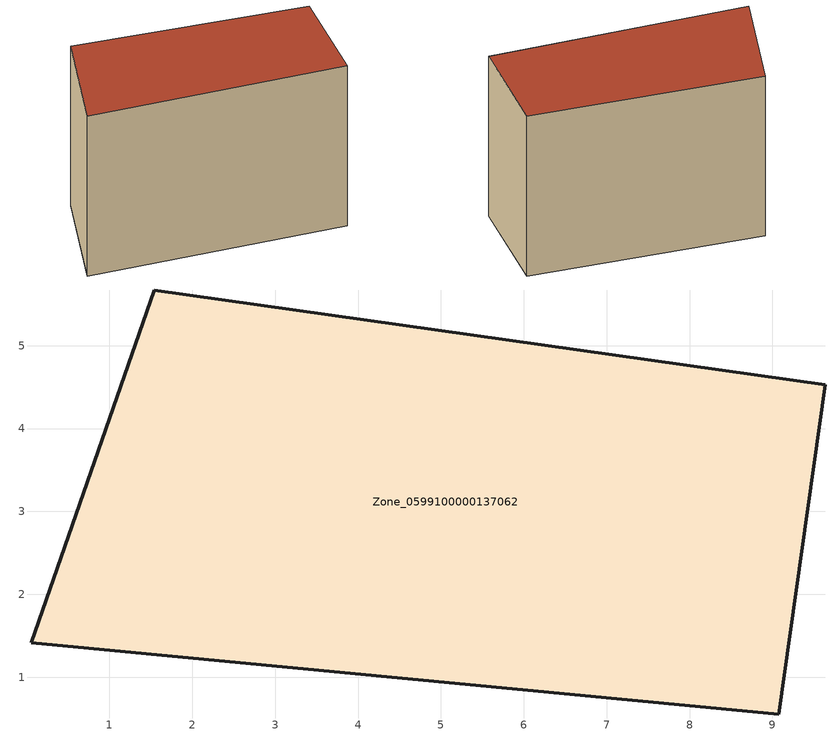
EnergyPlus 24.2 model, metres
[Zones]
Zone_0599100000137062
 floor ground (C_G): 1.54,5.67 9.64,4.53 9.08,0.56 0.05,1.41 z0
 wall outside (C_F): 1.54,5.67 0.05,1.41 9.08,0.56 9.64,4.53 1.54,5.67 z0:6.05
 roof outside (C_R): 9.64,4.53 1.54,5.67 0.05,1.41 9.08,0.56 z6.05
[BUILDING]
Pand.0599100000137062: North Axis=0; Terrain=City; Loads Convergence Tolerance Value=0.04; Temperature Convergence Tolerance Value=0.4; Solar Distribution=FullExterior; Maximum Number of Warmup Days=25; Minimum Number of Warmup Days=1
[Site:Location]
Rotterdam.The.Hague.AP_ZH_NLD Design_Conditions: Latitude=51.96; Longitude=4.45; Time Zone=1; Elevation=-4.5
[SITE:GROUNDTEMPERATURE:BUILDINGSURFACE]
18, 18, 18, 18, 18, 18, 18, 18, 18, 18, 18, 18
[MATERIAL] Thermal Absorptance=0.9; Solar Absorptance=0.7; Visible Absorptance=0.7
Name | Roughness | Thickness | Conductivity | Density | Specific Heat
G.TC.1946-1964 | MediumSmooth | 0.15 | 1 | 540 | 1210
F.TC.1946-1964 | Rough | 0.3 | 0.857143 | 1920 | 840
R.TC.1946-1964 | MediumRough | 0.2 | 0.235294 | 1500 | 1000
[CONSTRUCTION]
C_G: G.TC.1946-1964
C_F: F.TC.1946-1964
C_R: R.TC.1946-1964
[ZONE]
Zone_0599100000137062: Type=1; Multiplier=1; Ceiling Height=Autocalculate; Volume=Autocalculate; Floor Area=autocalculate; Part of Total Floor Area=Yes
[ZONEINFILTRATION:DESIGNFLOWRATE]
Infil_Zone_0599100000137062: Zone or ZoneList or Space or SpaceList=Zone_0599100000137062; Schedule=AlwaysOn; Design Flow Rate Calculation Method=Flow/Area; Flow Rate per Floor Area=0.003; Constant Term Coefficient=1; Temperature Term Coefficient=0; Velocity Term Coefficient=0; Velocity Squared Term Coefficient=0
[HVACTEMPLATE:ZONE:IDEALLOADSAIRSYSTEM]
Zone_0599100000137062: Maximum Heating Supply Air Temperature=50; Minimum Cooling Supply Air Temperature=13; Maximum Heating Supply Air Humidity Ratio=0.0156; Minimum Cooling Supply Air Humidity Ratio=0.0077; Heating Limit=NoLimit; Cooling Limit=NoLimit; Dehumidification Control Type=ConstantSensibleHeatRatio; Cooling Sensible Heat Ratio=0.7; Dehumidification Setpoint=60; Humidification Control Type=None; Humidification Setpoint=30; Outdoor Air Method=None; Outdoor Air Flow Rate per Person=0.00944; Outdoor Air Flow Rate per Zone Floor Area=0; Outdoor Air Flow Rate per Zone=0; Demand Controlled Ventilation Type=None; Outdoor Air Economizer Type=NoEconomizer; Heat Recovery Type=None; Sensible Heat Recovery Effectiveness=0.7; Latent Heat Recovery Effectiveness=0.65
[ZONECONTROL:THERMOSTAT]
ThermostatControl_Zone_0599100000137062: Zone or ZoneList=Zone_0599100000137062; Control Type Schedule=DualSetpointControlType; Control 1=Thermostat_Zone_0599100000137062; Temperature Difference Between Cutout And Setpoint=0
[THERMOSTATSETPOINT:DUALSETPOINT]
Thermostat_Zone_0599100000137062: Heating Setpoint Temperature Schedule=HeatingSetpoint_Zone_0599100000137062; Cooling Setpoint Temperature Schedule=CoolingSetpoint_Zone_0599100000137062
[SCHEDULE:COMPACT]
HeatingSetpoint_Zone_0599100000137062: Through: 12/31, For: AllDays, Until: 24:00, 21
CoolingSetpoint_Zone_0599100000137062: Through: 12/31, For: AllDays, Until: 24:00, 24
DualSetpointControlType: Through: 12/31, For: AllDays, Until: 24:00, 4
AlwaysOn: Through: 12/31, For: AllDays, Until: 24:00, 1
